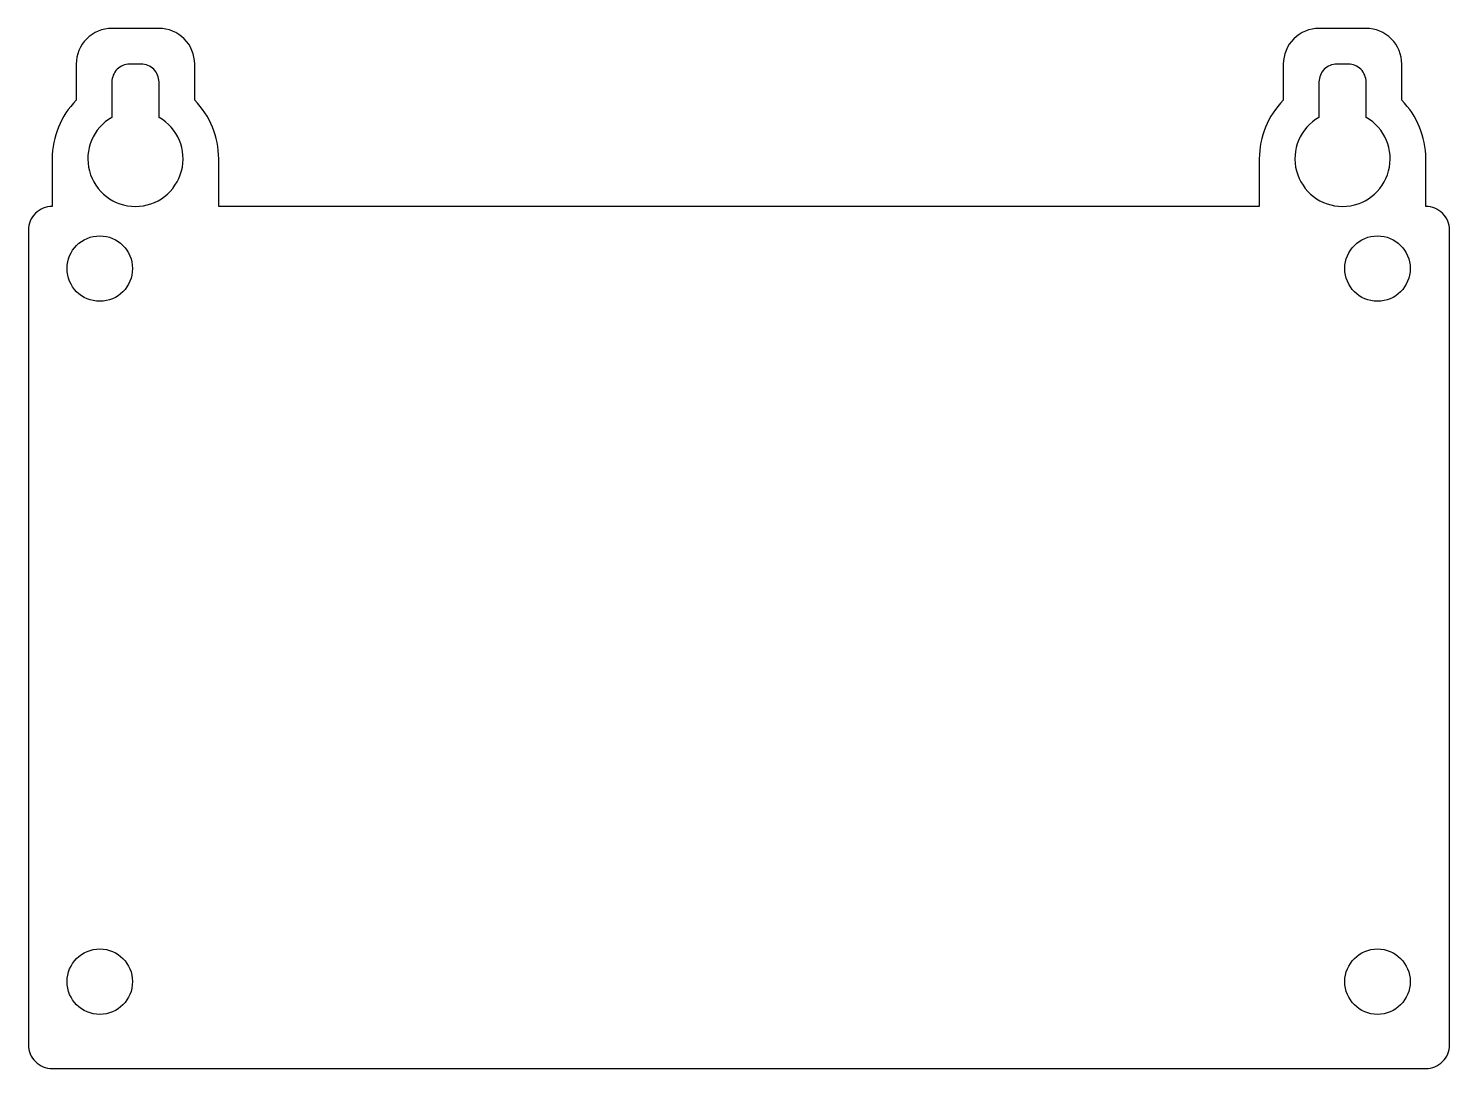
# Model space of a CAD drawing. Header units: millimetres. Extents: x -2 to 117, y -2 to 85.
import ezdxf

# ---------------------------------------------------------------- set-up
doc = ezdxf.new("R2010")
doc.units = ezdxf.units.MM
doc.layers.get('0').update_dxf_attribs({"linetype": 'CONTINUOUS'})

msp = doc.modelspace()

# ---------------------------------------------------------------- linework, layer by layer
for points in [[(13.75, 70.25), (13.75, 74.25, 0.197413), (11.73, 79.17), (11.73, 82.21, 0.414214), (8.73, 85.21), (4.77, 85.21, 0.414214), (1.77, 82.21), (1.77, 79.17, 0.197411), (-0.25, 74.25), (-0.25, 70.25, 0.414214), (-2.25, 68.25), (-2.25, -0.23, 0.414214), (-0.25, -2.23), (115.25, -2.23, 0.414214), (117.25, -0.23), (117.25, 68.25, 0.414214), (115.25, 70.25), (115.25, 74.25, 0.197411), (113.23, 79.17), (113.23, 82.21, 0.414214), (110.23, 85.21), (106.27, 85.21, 0.414214), (103.27, 82.21), (103.27, 79.17, 0.197413), (101.25, 74.25), (101.25, 70.25)], [(4.77, 77.73, 3.779404), (8.73, 77.73), (8.73, 80.71, 0.414214), (7.23, 82.21), (6.27, 82.21, 0.414214), (4.77, 80.71)], [(106.27, 77.73, 3.779404), (110.23, 77.73), (110.23, 80.71, 0.414214), (108.73, 82.21), (107.77, 82.21, 0.414214), (106.27, 80.71)]]:
    msp.add_lwpolyline(points, format="xyb", close=True)
for centre in [(3.75, 65.02), (111.19, 65.02), (3.75, 5.08), (111.19, 5.08)]:
    msp.add_circle(centre, 2.75)

doc.saveas('drawing.dxf')
